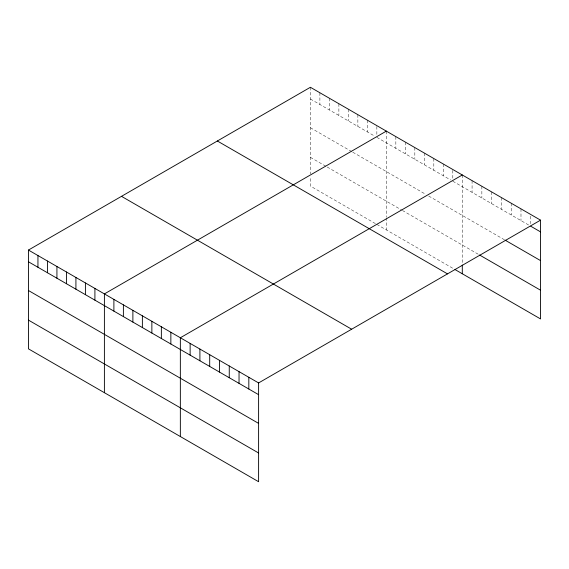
<?xml version="1.0" encoding="UTF-8"?>
<svg xmlns="http://www.w3.org/2000/svg" width="569" height="569" viewBox="0 0 569 569"><rect width="100%" height="100%" fill="white"/><g stroke="black" fill="none" stroke-linecap="round" stroke-linejoin="round"><path stroke-width="0.43" stroke-dasharray="2.85 2.13" d="M310.397 87.277L310.397 173.872M310.397 99.006L374.665 136.112M376.856 137.371L450.612 179.96M452.803 181.219L529.262 225.367M310.397 127.733L352.026 151.767M352.752 152.186L425.783 194.349M428.706 196.042L504.433 239.762M310.397 157.336L326.464 166.61M327.196 167.03L401.686 210.039M402.411 210.459L478.849 254.592M375.391 223.589L310.397 186.063L310.397 176.49M376.856 224.435L452.803 268.284M530.77 216.184L530.77 223.724M520.984 208.859L520.984 220.587M511.204 203.211L511.204 214.94M501.424 197.564L501.424 209.292M491.644 191.917L491.644 203.645M481.858 186.269L481.858 197.998M472.078 180.622L472.078 192.35M462.298 174.975L462.298 264.187M452.803 170.337L452.803 179.548M443.308 164.014L443.308 175.743M433.82 158.531L433.82 170.259M424.325 153.054L424.325 164.782M414.829 147.57L414.829 159.299M405.334 142.094L405.334 153.815M395.839 136.61L395.839 148.338M386.351 131.126L386.351 216.853M386.351 217.728L386.351 229.912M376.856 126.482L376.856 134.86M367.361 120.166L367.361 131.894M357.865 114.682L357.865 126.41M348.37 109.205L348.37 120.927M338.882 103.722L338.882 115.45M329.387 98.238L329.387 109.966M319.892 92.761L319.892 104.49"/><path stroke-width="0.85" d="M28.45 250.061L258.603 382.937L258.603 481.723L28.45 348.847L28.45 250.061L310.397 87.277L540.55 220.153L540.55 318.939L454.994 269.542M386.351 131.126L104.397 293.91L104.397 392.695M462.298 174.975L180.352 337.758L180.352 436.544M258.603 382.937L540.55 220.153M530.77 226.234L540.55 231.882M505.187 240.196L540.55 260.609M479.603 255.026L540.55 290.211M217.358 140.998L447.504 273.874M121.496 196.341L351.642 329.216M28.45 261.783L258.603 394.666M28.45 290.517L258.603 423.393M28.45 320.112L258.603 452.995M462.298 265.054L462.298 273.76M248.824 377.29L248.824 389.018M239.037 371.642L239.037 383.371M229.257 365.995L229.257 377.724M219.478 360.348L219.478 372.076M209.698 354.7L209.698 366.429M199.911 349.053L199.911 360.782M190.131 343.406L190.131 355.134M170.856 332.275L170.856 344.003M161.361 326.798L161.361 338.519M151.866 321.314L151.866 333.043M142.378 315.831L142.378 327.559M132.883 310.354L132.883 322.082M123.388 304.87L123.388 316.599M113.892 299.394L113.892 311.115M94.909 288.426L94.909 300.155M85.414 282.949L85.414 294.671M75.919 277.466L75.919 289.194M66.424 271.982L66.424 283.711M56.928 266.505L56.928 278.227M47.44 261.022L47.44 272.75M37.945 255.538L37.945 267.266"/></g></svg>
